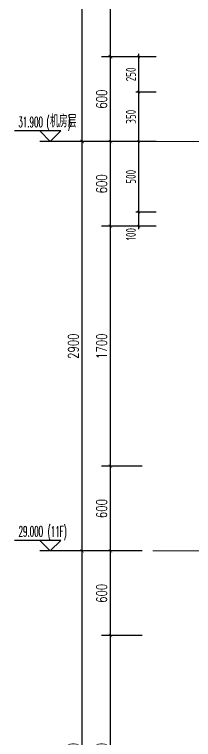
# Model space of a CAD drawing. Extents: x -461650 to 361314, y 245336 to 769729.
# Drawn here: x 218446 to 219712, y 670388 to 675522 of the extents above; entities that cross this region are included whole.
import ezdxf

# ---------------------------------------------------------------- set-up
doc = ezdxf.new("R2010")
doc.units = 0
doc.header["$LTSCALE"] = 1000
doc.linetypes.add('DOTE', pattern=[2.42, 2, -0.2, 0.02, -0.2])
doc.layers.get('0').update_dxf_attribs({"linetype": 'CONTINUOUS'})
doc.layers.get('DEFPOINTS').update_dxf_attribs({"linetype": 'CONTINUOUS'})
for name, color, linetype in [('DIM', 2, 'CONTINUOUS'), ('DIM_ELEV', 3, 'CONTINUOUS'), ('PUB_DIM', 3, 'CONTINUOUS'), ('PUB_TEXT', 2, 'CONTINUOUS')]:
    doc.layers.add(name, color=color, linetype=linetype)
doc.layers.add('DOTE', color=19, linetype='DOTE', lineweight=9)
doc.styles.add('_TCH_DIM', font='SIMPLEX.shx', dxfattribs={"width": 0.7, "bigfont": 'GBCBIG.shx'})
doc.styles.add('_TCH_DIM_T3', font='SIMPLEX', dxfattribs={"width": 0.705882, "bigfont": 'GBCBIG'})
doc.styles.add('TSSD_DIMENSION', font='Tssdeng.shx', dxfattribs={"width": 0.7, "bigfont": 'tssdchn.shx'})
doc.dimstyles.new('_TCH_ARCH&&25', dxfattribs={"dimtxt": 74.375, "dimasz": 25, "dimexe": 62.5, "dimexo": 75, "dimgap": 25, "dimtad": 1, "dimdec": 0, "dimzin": 0, "dimdsep": 46, "dimtxsty": '_TCH_DIM_T3', "dimblk": 'ARCHTICK', "dimcen": 0.09, "dimclrt": 7, "dimazin": 0, "dimtfac": 1, "dimtdec": 0, "dimtix": 1, "dimtmove": 2, "dimatfit": 3, "dimldrblk": 'ARCHTICK', "dimfxl": 0, "dimtolj": 1, "dimtzin": 0, "dimarcsym": 0})
doc.dimstyles.new('TSSD_20_20', dxfattribs={"dimtxt": 60, "dimasz": 20, "dimexe": 20, "dimexo": 50, "dimgap": 20, "dimtad": 1, "dimdec": 0, "dimzin": 0, "dimdsep": 46, "dimtxsty": 'TSSD_DIMENSION', "dimblk": 'ARCHTICK', "dimblk1": 'ARCHTICK', "dimblk2": 'ARCHTICK', "dimcen": 0, "dimdle": 20, "dimclrt": 7, "dimadec": 0, "dimazin": 0, "dimtfac": 1, "dimtdec": 0, "dimtix": 1, "dimtmove": 2, "dimatfit": 3, "dimfxl": 0, "dimtolj": 1, "dimtzin": 0, "dimarcsym": 0})

# ---------------------------------------------------------------- blocks, each defined once
blk = doc.blocks.new('_ArchTick')
at = {"color": 0, "linetype": 'ByBlock', "const_width": 0.15}
blk.add_lwpolyline([(-0.5, -0.5), (0.5, 0.5)], dxfattribs=at)
blk = doc.blocks.new('*D1286')
at = {"layer": 'DEFPOINTS', "color": 0}
for p in [(219324, 675223), (219498.6, 675223), (219498.6, 674973)]:
    blk.add_point(p, dxfattribs=at)
at = {"layer": 'DIM', "color": 0, "lineweight": -2}
for p, q in [((219324, 674953), (219324, 675243)), ((219448.6, 675223), (219304, 675223)), ((219448.6, 674973), (219304, 674973))]:
    blk.add_line(p, q, dxfattribs=at)
at = {"layer": 'DIM', "color": 0, "lineweight": -2, "xscale": 20, "yscale": 20, "zscale": 20}
for p, rotation in [((219324, 675223), 90), ((219324, 674973), 270)]:
    blk.add_blockref('_ArchTick', p, dxfattribs=dict(at, rotation=rotation))
at = {"layer": 'DIM', "color": 7, "insert": (219269, 675098), "char_height": 70, "attachment_point": 5, "rotation": 90, "style": 'TSSD_DIMENSION'}
blk.add_mtext('\\A1;250', dxfattribs=at)
blk = doc.blocks.new('*D1287')
at = {"layer": 'DEFPOINTS', "color": 0}
for p in [(219324, 674973), (219498.6, 674973), (219498.6, 674623)]:
    blk.add_point(p, dxfattribs=at)
at = {"layer": 'DIM', "color": 0, "lineweight": -2}
for p, q in [((219448.6, 674973), (219304, 674973)), ((219324, 674603), (219324, 674993)), ((219448.6, 674623), (219304, 674623))]:
    blk.add_line(p, q, dxfattribs=at)
at = {"layer": 'DIM', "color": 0, "lineweight": -2, "xscale": 20, "yscale": 20, "zscale": 20}
for p, rotation in [((219324, 674973), 90), ((219324, 674623), 270)]:
    blk.add_blockref('_ArchTick', p, dxfattribs=dict(at, rotation=rotation))
at = {"layer": 'DIM', "color": 7, "insert": (219269, 674798), "char_height": 70, "attachment_point": 5, "rotation": 90, "style": 'TSSD_DIMENSION'}
blk.add_mtext('\\A1;350', dxfattribs=at)
blk = doc.blocks.new('*D1288')
at = {"layer": 'DEFPOINTS', "color": 0}
for p in [(219324, 674123), (219498.6, 674123), (219498.6, 674023)]:
    blk.add_point(p, dxfattribs=at)
at = {"layer": 'DIM', "color": 0, "lineweight": -2}
for p, q in [((219448.6, 674123), (219304, 674123)), ((219324, 674003), (219324, 674143)), ((219448.6, 674023), (219304, 674023))]:
    blk.add_line(p, q, dxfattribs=at)
at = {"layer": 'DIM', "color": 0, "lineweight": -2, "xscale": 20, "yscale": 20, "zscale": 20}
for p, rotation in [((219324, 674123), 90), ((219324, 674023), 270)]:
    blk.add_blockref('_ArchTick', p, dxfattribs=dict(at, rotation=rotation))
at = {"layer": 'DIM', "color": 7, "insert": (219269, 673966.5), "char_height": 70, "attachment_point": 5, "rotation": 90, "style": 'TSSD_DIMENSION'}
blk.add_mtext('\\A1;100', dxfattribs=at)
blk = doc.blocks.new('*D1304')
at = {"layer": 'DEFPOINTS', "color": 0}
for p in [(219124, 671123), (219424, 671123), (219424, 669423)]:
    blk.add_point(p, dxfattribs=at)
at = {"layer": 'PUB_DIM', "color": 0, "lineweight": -2}
for p, q in [((219349, 671123), (219061.5, 671123)), ((219124, 669423), (219124, 671123)), ((219349, 669423), (219061.5, 669423))]:
    blk.add_line(p, q, dxfattribs=at)
at = {"layer": 'PUB_DIM', "color": 0, "lineweight": -2, "xscale": 25, "yscale": 25, "zscale": 25}
for p, rotation in [((219124, 671123), 90), ((219124, 669423), 270)]:
    blk.add_blockref('_ArchTick', p, dxfattribs=dict(at, rotation=rotation))
at = {"layer": 'PUB_DIM', "color": 7, "insert": (219061.8, 670273), "char_height": 74.38, "attachment_point": 5, "rotation": 90, "style": '_TCH_DIM_T3'}
blk.add_mtext('\\A1;1700', dxfattribs=at)
blk = doc.blocks.new('*D1305')
at = {"layer": 'DEFPOINTS', "color": 0}
for p in [(219124, 671723), (219424, 671723), (219424, 671123)]:
    blk.add_point(p, dxfattribs=at)
at = {"layer": 'PUB_DIM', "color": 0, "lineweight": -2}
for p, q in [((219349, 671723), (219061.5, 671723)), ((219124, 671123), (219124, 671723)), ((219349, 671123), (219061.5, 671123))]:
    blk.add_line(p, q, dxfattribs=at)
at = {"layer": 'PUB_DIM', "color": 0, "lineweight": -2, "xscale": 25, "yscale": 25, "zscale": 25}
for p, rotation in [((219124, 671723), 90), ((219124, 671123), 270)]:
    blk.add_blockref('_ArchTick', p, dxfattribs=dict(at, rotation=rotation))
at = {"layer": 'PUB_DIM', "color": 7, "insert": (219061.8, 671423), "char_height": 74.38, "attachment_point": 5, "rotation": 90, "style": '_TCH_DIM_T3'}
blk.add_mtext('\\A1;600', dxfattribs=at)
blk = doc.blocks.new('*D1306')
at = {"layer": 'DEFPOINTS', "color": 0}
for p in [(219124, 672323), (219424, 672323), (219424, 671723)]:
    blk.add_point(p, dxfattribs=at)
at = {"layer": 'PUB_DIM', "color": 0, "lineweight": -2}
for p, q in [((219349, 672323), (219061.5, 672323)), ((219124, 671723), (219124, 672323)), ((219349, 671723), (219061.5, 671723))]:
    blk.add_line(p, q, dxfattribs=at)
at = {"layer": 'PUB_DIM', "color": 0, "lineweight": -2, "xscale": 25, "yscale": 25, "zscale": 25}
for p, rotation in [((219124, 672323), 90), ((219124, 671723), 270)]:
    blk.add_blockref('_ArchTick', p, dxfattribs=dict(at, rotation=rotation))
at = {"layer": 'PUB_DIM', "color": 7, "insert": (219061.8, 672023), "char_height": 74.38, "attachment_point": 5, "rotation": 90, "style": '_TCH_DIM_T3'}
blk.add_mtext('\\A1;600', dxfattribs=at)
blk = doc.blocks.new('*D1307')
at = {"layer": 'DEFPOINTS', "color": 0}
for p in [(219124, 674023), (219424, 674023), (219424, 672323)]:
    blk.add_point(p, dxfattribs=at)
at = {"layer": 'PUB_DIM', "color": 0, "lineweight": -2}
for p, q in [((219349, 674023), (219061.5, 674023)), ((219124, 672323), (219124, 674023)), ((219349, 672323), (219061.5, 672323))]:
    blk.add_line(p, q, dxfattribs=at)
at = {"layer": 'PUB_DIM', "color": 0, "lineweight": -2, "xscale": 25, "yscale": 25, "zscale": 25}
for p, rotation in [((219124, 674023), 90), ((219124, 672323), 270)]:
    blk.add_blockref('_ArchTick', p, dxfattribs=dict(at, rotation=rotation))
at = {"layer": 'PUB_DIM', "color": 7, "insert": (219061.8, 673173), "char_height": 74.38, "attachment_point": 5, "rotation": 90, "style": '_TCH_DIM_T3'}
blk.add_mtext('\\A1;1700', dxfattribs=at)
blk = doc.blocks.new('*D1308')
at = {"layer": 'DEFPOINTS', "color": 0}
for p in [(219124, 674623), (219424, 674623), (219424, 674023)]:
    blk.add_point(p, dxfattribs=at)
at = {"layer": 'PUB_DIM', "color": 0, "lineweight": -2}
for p, q in [((219349, 674623), (219061.5, 674623)), ((219124, 674023), (219124, 674623)), ((219349, 674023), (219061.5, 674023))]:
    blk.add_line(p, q, dxfattribs=at)
at = {"layer": 'PUB_DIM', "color": 0, "lineweight": -2, "xscale": 25, "yscale": 25, "zscale": 25}
for p, rotation in [((219124, 674623), 90), ((219124, 674023), 270)]:
    blk.add_blockref('_ArchTick', p, dxfattribs=dict(at, rotation=rotation))
at = {"layer": 'PUB_DIM', "color": 7, "insert": (219061.8, 674323), "char_height": 74.38, "attachment_point": 5, "rotation": 90, "style": '_TCH_DIM_T3'}
blk.add_mtext('\\A1;600', dxfattribs=at)
blk = doc.blocks.new('*D1309')
at = {"layer": 'DEFPOINTS', "color": 0}
for p in [(219124, 675223), (219424, 675223), (219424, 674623)]:
    blk.add_point(p, dxfattribs=at)
at = {"layer": 'PUB_DIM', "color": 0, "lineweight": -2}
for p, q in [((219349, 675223), (219061.5, 675223)), ((219124, 674623), (219124, 675223)), ((219349, 674623), (219061.5, 674623))]:
    blk.add_line(p, q, dxfattribs=at)
at = {"layer": 'PUB_DIM', "color": 0, "lineweight": -2, "xscale": 25, "yscale": 25, "zscale": 25}
for p, rotation in [((219124, 675223), 90), ((219124, 674623), 270)]:
    blk.add_blockref('_ArchTick', p, dxfattribs=dict(at, rotation=rotation))
at = {"layer": 'PUB_DIM', "color": 7, "insert": (219061.8, 674923), "char_height": 74.38, "attachment_point": 5, "rotation": 90, "style": '_TCH_DIM_T3'}
blk.add_mtext('\\A1;600', dxfattribs=at)
blk = doc.blocks.new('*D1310')
at = {"layer": 'DEFPOINTS', "color": 0}
for p in [(219124, 676923), (219424, 676923), (219424, 675223)]:
    blk.add_point(p, dxfattribs=at)
at = {"layer": 'PUB_DIM', "color": 0, "lineweight": -2}
for p, q in [((219349, 676923), (219061.5, 676923)), ((219124, 675223), (219124, 676923)), ((219349, 675223), (219061.5, 675223))]:
    blk.add_line(p, q, dxfattribs=at)
at = {"layer": 'PUB_DIM', "color": 0, "lineweight": -2, "xscale": 25, "yscale": 25, "zscale": 25}
for p, rotation in [((219124, 676923), 90), ((219124, 675223), 270)]:
    blk.add_blockref('_ArchTick', p, dxfattribs=dict(at, rotation=rotation))
at = {"layer": 'PUB_DIM', "color": 7, "insert": (219061.8, 676073), "char_height": 74.38, "attachment_point": 5, "rotation": 90, "style": '_TCH_DIM_T3'}
blk.add_mtext('\\A1;1700', dxfattribs=at)
blk = doc.blocks.new('*D1317')
at = {"layer": 'DEFPOINTS', "color": 0}
for p in [(218924, 671723), (219424, 671723), (219424, 668823)]:
    blk.add_point(p, dxfattribs=at)
at = {"layer": 'PUB_DIM', "color": 0, "lineweight": -2}
for p, q in [((219349, 671723), (218861.5, 671723)), ((218924, 668823), (218924, 671723)), ((219349, 668823), (218861.5, 668823))]:
    blk.add_line(p, q, dxfattribs=at)
at = {"layer": 'PUB_DIM', "color": 0, "lineweight": -2, "xscale": 25, "yscale": 25, "zscale": 25}
for p, rotation in [((218924, 671723), 90), ((218924, 668823), 270)]:
    blk.add_blockref('_ArchTick', p, dxfattribs=dict(at, rotation=rotation))
at = {"layer": 'PUB_DIM', "color": 7, "insert": (218861.8, 670273), "char_height": 74.38, "attachment_point": 5, "rotation": 90, "style": '_TCH_DIM_T3'}
blk.add_mtext('\\A1;2900', dxfattribs=at)
blk = doc.blocks.new('*D1318')
at = {"layer": 'DEFPOINTS', "color": 0}
for p in [(218924, 674623), (219424, 674623), (219424, 671723)]:
    blk.add_point(p, dxfattribs=at)
at = {"layer": 'PUB_DIM', "color": 0, "lineweight": -2}
for p, q in [((219349, 674623), (218861.5, 674623)), ((218924, 671723), (218924, 674623)), ((219349, 671723), (218861.5, 671723))]:
    blk.add_line(p, q, dxfattribs=at)
at = {"layer": 'PUB_DIM', "color": 0, "lineweight": -2, "xscale": 25, "yscale": 25, "zscale": 25}
for p, rotation in [((218924, 674623), 90), ((218924, 671723), 270)]:
    blk.add_blockref('_ArchTick', p, dxfattribs=dict(at, rotation=rotation))
at = {"layer": 'PUB_DIM', "color": 7, "insert": (218861.8, 673173), "char_height": 74.38, "attachment_point": 5, "rotation": 90, "style": '_TCH_DIM_T3'}
blk.add_mtext('\\A1;2900', dxfattribs=at)
blk = doc.blocks.new('*D1319')
at = {"layer": 'DEFPOINTS', "color": 0}
for p in [(218924, 677523), (219424, 677523), (219424, 674623)]:
    blk.add_point(p, dxfattribs=at)
at = {"layer": 'PUB_DIM', "color": 0, "lineweight": -2}
for p, q in [((219349, 677523), (218861.5, 677523)), ((218924, 674623), (218924, 677523)), ((219349, 674623), (218861.5, 674623))]:
    blk.add_line(p, q, dxfattribs=at)
at = {"layer": 'PUB_DIM', "color": 0, "lineweight": -2, "xscale": 25, "yscale": 25, "zscale": 25}
for p, rotation in [((218924, 677523), 90), ((218924, 674623), 270)]:
    blk.add_blockref('_ArchTick', p, dxfattribs=dict(at, rotation=rotation))
at = {"layer": 'PUB_DIM', "color": 7, "insert": (218861.8, 676073), "char_height": 74.38, "attachment_point": 5, "rotation": 90, "style": '_TCH_DIM_T3'}
blk.add_mtext('\\A1;2900', dxfattribs=at)
blk = doc.blocks.new('*D1999')
at = {"layer": 'DEFPOINTS', "color": 0}
for p in [(219324, 674623), (219498.6, 674623), (219498.6, 674123)]:
    blk.add_point(p, dxfattribs=at)
at = {"layer": 'DIM', "color": 0, "lineweight": -2}
for p, q in [((219448.6, 674623), (219304, 674623)), ((219324, 674103), (219324, 674643)), ((219448.6, 674123), (219304, 674123))]:
    blk.add_line(p, q, dxfattribs=at)
at = {"layer": 'DIM', "color": 0, "lineweight": -2, "xscale": 20, "yscale": 20, "zscale": 20}
for p, rotation in [((219324, 674623), 90), ((219324, 674123), 270)]:
    blk.add_blockref('_ArchTick', p, dxfattribs=dict(at, rotation=rotation))
at = {"layer": 'DIM', "color": 7, "insert": (219269, 674373), "char_height": 70, "attachment_point": 5, "rotation": 90, "style": 'TSSD_DIMENSION'}
blk.add_mtext('\\A1;500', dxfattribs=at)

msp = doc.modelspace()

# ---------------------------------------------------------------- linework, layer by layer
at = {"layer": 'DIM_ELEV'}
for p, q in [((218774.01, 674697.98), (218446.01, 674697.98)), ((218699.01, 674622.98), (218624.01, 674697.98)), ((218699.01, 674622.98), (218774.01, 674697.98)), ((219124.01, 674622.98), (218624.01, 674622.98)), ((218774.01, 671797.98), (218446.01, 671797.98)), ((218699.01, 671722.98), (218624.01, 671797.98)), ((218699.01, 671722.98), (218774.01, 671797.98)), ((219124.01, 671722.98), (218624.01, 671722.98))]:
    msp.add_line(p, q, dxfattribs=at)
at = {"layer": 'DOTE', "color": 1, "linetype": 'DOTE', "ltscale": 0.2}
for p, q in [((223192.73, 674622.98), (219424.01, 674622.98)), ((223192.73, 671722.98), (219424.01, 671722.98))]:
    msp.add_line(p, q, dxfattribs=at)

# ---------------------------------------------------------------- texts
at = {"layer": 'PUB_TEXT', "style": '_TCH_DIM'}
for s, height, width, p in [('机房层', 89.362, 0.7, (218696.76, 674723.01)), ('31.900', 74.375, 0.494118, (218473.51, 674724.23)), ('(', 74.38, 0.494118, (218672.26, 674723.01)), (')', 74.38, 0.494118, (218821.87, 674723.01)), ('29.000', 74.375, 0.494118, (218474.91, 671824.23)), ('(11F)', 74.375, 0.494118, (218680.31, 671823.01))]:
    msp.add_text(s, height=height, dxfattribs=dict(at, width=width)).set_placement(p)

# ---------------------------------------------------------------- dimensions: what is measured, and where the dimension line sits
at = {"layer": 'DIM'}
for p1, p2, picture, middle in [((219498.62, 674972.98), (219498.62, 675222.98), '*D1286', (219269.01, 675097.98)), ((219498.62, 674622.98), (219498.62, 674972.98), '*D1287', (219269.01, 674797.98)), ((219498.62, 674122.98), (219498.62, 674622.98), '*D1999', (219269.01, 674372.98))]:
    dim = msp.add_aligned_dim(p1=p1, p2=p2, distance=174.61, dimstyle='TSSD_20_20', override={"dimtxt": 70}, dxfattribs=at)
    dim.commit()
    dim.dimension.update_dxf_attribs({"geometry": picture, "text_midpoint": middle})
dim = msp.add_linear_dim(base=(219324.01, 674122.98), p1=(219498.62, 674022.98), p2=(219498.62, 674122.98), angle=90, dimstyle='TSSD_20_20', override={"dimtxt": 70}, dxfattribs=at)
dim.commit()
dim.dimension.update_dxf_attribs({"geometry": '*D1288', "text_midpoint": (219269.01, 673966.53), "dimtype": 161})
at = {"layer": 'PUB_DIM'}
for p1, p2, distance, picture, middle in [((219424.01, 674622.98), (219424.01, 677522.98), 500, '*D1319', (218861.82, 676072.98)), ((219424.01, 675222.98), (219424.01, 676922.98), 300, '*D1310', (219061.82, 676072.98)), ((219424.01, 674622.98), (219424.01, 675222.98), 300, '*D1309', (219061.82, 674922.98)), ((219424.01, 671722.98), (219424.01, 674622.98), 500, '*D1318', (218861.82, 673172.98)), ((219424.01, 674022.97), (219424.01, 674622.98), 300, '*D1308', (219061.82, 674322.98)), ((219424.01, 672322.98), (219424.01, 674022.97), 300, '*D1307', (219061.82, 673172.98)), ((219424.01, 671722.98), (219424.01, 672322.98), 300, '*D1306', (219061.82, 672022.98)), ((219424.01, 668822.98), (219424.01, 671722.98), 500, '*D1317', (218861.82, 670272.98)), ((219424.01, 671122.98), (219424.01, 671722.98), 300, '*D1305', (219061.82, 671422.98)), ((219424.01, 669422.98), (219424.01, 671122.98), 300, '*D1304', (219061.82, 670272.98))]:
    dim = msp.add_aligned_dim(p1=p1, p2=p2, distance=distance, dimstyle='_TCH_ARCH&&25', dxfattribs=at)
    dim.commit()
    dim.dimension.update_dxf_attribs({"geometry": picture, "text_midpoint": middle})

doc.saveas('drawing.dxf')
